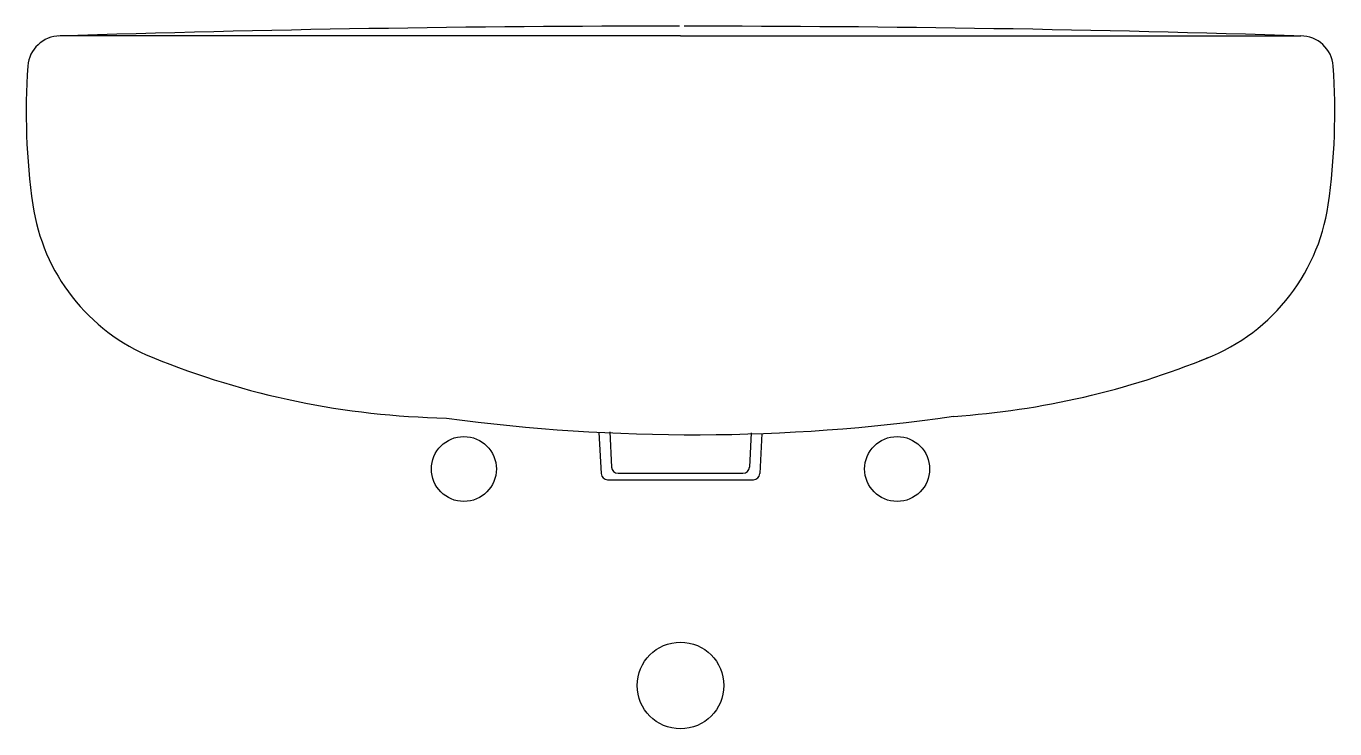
# Model space of a CAD drawing. Extents: x 1055 to 1659, y 1692 to 2016.
import ezdxf

# ---------------------------------------------------------------- set-up
doc = ezdxf.new("R2010")
doc.units = 0
doc.header["$LTSCALE"] = 50
doc.layers.add('FINA', color=6, linetype='CONTINUOUS')
doc.layers.add('GROSSA', color=3, linetype='CONTINUOUS')

msp = doc.modelspace()

# ---------------------------------------------------------------- linework, layer by layer
at = {"layer": 'FINA', "color": 0, "linetype": 'CONTINUOUS'}
for p, q in [((1324.21, 1828.97), (1325.07, 1812.65)), ((1389.49, 1828.42), (1388.66, 1812.65))]:
    msp.add_line(p, q, dxfattribs=at)
at = {"layer": 'FINA', "color": 0}
msp.add_line((1328.06, 1809.81), (1385.67, 1809.81), dxfattribs=at)
for centre, radius in [((1256.87, 1811.78), 15), ((1456.87, 1811.78), 15), ((1356.87, 1711.78), 20)]:
    msp.add_circle(centre, radius, dxfattribs=at)
for centre, start, end in [((1328.06, 1812.81), 183, 270), ((1385.67, 1812.81), 270, 357)]:
    msp.add_arc(centre, 3, start, end, dxfattribs=at)
at = {"layer": 'GROSSA', "color": 0, "linetype": 'CONTINUOUS'}
for p, q in [((1356.87, 2011.78), (1070.51, 2011.78)), ((1356.87, 2011.78), (1643.22, 2011.78)), ((1319.22, 1828.71), (1320.22, 1809.65)), ((1394.48, 1828.16), (1393.51, 1809.65))]:
    msp.add_line(p, q, dxfattribs=at)
at = {"layer": 'GROSSA', "color": 0}
msp.add_line((1323.21, 1806.81), (1390.52, 1806.81), dxfattribs=at)
at = {"layer": 'GROSSA', "color": 0, "linetype": 'CONTINUOUS'}
for centre, radius, start, end in [((1070.51, 1996.78), 15, 90.1474, 175.94679), ((1356.35, -6984.16), 9000.45, 90.000001, 91.824645), ((1358.56, -6984.22), 9000.49, 88.179096, 89.999999), ((1643.22, 1996.78), 15, 4.04789, 90.41891), ((1354.8, 1976.63), 300, 175.94641, 188.19837), ((1358.93, 1976.63), 300, 351.80163, 4.05359), ((1146.95, 1946.68), 90, 188.19933, 247.80386), ((1566.78, 1946.68), 90, 289.37723, 351.80154), ((1256.29, 2214.77), 379.53, 247.80679, 268.87197), ((1457.45, 2214.78), 379.54, 273.8563, 292.1922)]:
    msp.add_arc(centre, radius, start, end, dxfattribs=at)
at = {"layer": 'GROSSA', "color": 0}
for centre, radius, start, end in [((1363.07, 2675.18), 847.6, 262.2535, 278.13214), ((1323.21, 1809.81), 3, 183, 270), ((1390.52, 1809.81), 3, 270, 357)]:
    msp.add_arc(centre, radius, start, end, dxfattribs=at)

doc.saveas('drawing.dxf')
